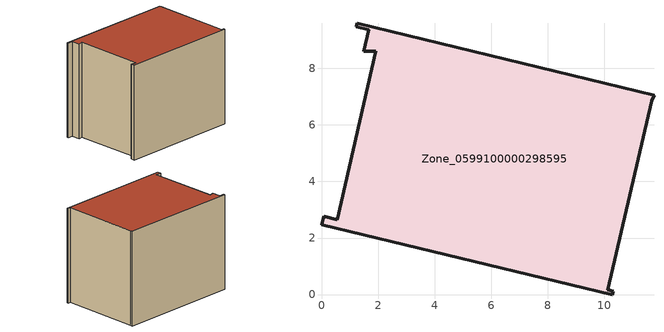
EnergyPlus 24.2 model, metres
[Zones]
Zone_0599100000298595
 floor ground (C_G): 1.67,9.37 1.23,9.48 1.26,9.59 11.76,7.05 11.69,6.85 10.12,0.16 10.32,0.11 10.29,0 0,2.46 0.08,2.78 0.55,2.65 1.93,8.6 1.49,8.61 z0
 wall outside (C_F): 1.93,8.6 0.55,2.65 0.08,2.78 0,2.46 10.29,0 10.32,0.11 10.12,0.16 11.69,6.85 11.76,7.05 1.26,9.59 1.23,9.48 1.67,9.37 1.49,8.61 1.93,8.6 z0:8.4
 roof outside (C_R): 1.67,9.37 1.49,8.61 1.93,8.6 0.55,2.65 0.08,2.78 0,2.46 10.29,0 10.32,0.11 10.12,0.16 11.69,6.85 11.76,7.05 1.26,9.59 1.23,9.48 z8.4
[BUILDING]
Pand.0599100000298595: North Axis=0; Terrain=City; Loads Convergence Tolerance Value=0.04; Temperature Convergence Tolerance Value=0.4; Solar Distribution=FullExterior; Maximum Number of Warmup Days=25; Minimum Number of Warmup Days=1
[Site:Location]
Rotterdam.The.Hague.AP_ZH_NLD Design_Conditions: Latitude=51.96; Longitude=4.45; Time Zone=1; Elevation=-4.5
[SITE:GROUNDTEMPERATURE:BUILDINGSURFACE]
18, 18, 18, 18, 18, 18, 18, 18, 18, 18, 18, 18
[MATERIAL] Thermal Absorptance=0.9; Solar Absorptance=0.7; Visible Absorptance=0.7
Name | Roughness | Thickness | Conductivity | Density | Specific Heat
G.TI.1992-2005 | MediumSmooth | 0.15 | 0.06 | 540 | 1210
F.TI.1992-2005 | Rough | 0.3 | 0.12 | 1920 | 840
R.TI.1992-2005 | MediumRough | 0.2 | 0.08 | 1500 | 1000
[CONSTRUCTION]
C_G: G.TI.1992-2005
C_F: F.TI.1992-2005
C_R: R.TI.1992-2005
[ZONE]
Zone_0599100000298595: Type=1; Multiplier=1; Ceiling Height=Autocalculate; Volume=Autocalculate; Floor Area=autocalculate; Part of Total Floor Area=Yes
[ZONEINFILTRATION:DESIGNFLOWRATE]
Infil_Zone_0599100000298595: Zone or ZoneList or Space or SpaceList=Zone_0599100000298595; Schedule=AlwaysOn; Design Flow Rate Calculation Method=Flow/Area; Flow Rate per Floor Area=0.0015; Constant Term Coefficient=1; Temperature Term Coefficient=0; Velocity Term Coefficient=0; Velocity Squared Term Coefficient=0
[HVACTEMPLATE:ZONE:IDEALLOADSAIRSYSTEM]
Zone_0599100000298595: Maximum Heating Supply Air Temperature=50; Minimum Cooling Supply Air Temperature=13; Maximum Heating Supply Air Humidity Ratio=0.0156; Minimum Cooling Supply Air Humidity Ratio=0.0077; Heating Limit=NoLimit; Cooling Limit=NoLimit; Dehumidification Control Type=ConstantSensibleHeatRatio; Cooling Sensible Heat Ratio=0.7; Dehumidification Setpoint=60; Humidification Control Type=None; Humidification Setpoint=30; Outdoor Air Method=None; Outdoor Air Flow Rate per Person=0.00944; Outdoor Air Flow Rate per Zone Floor Area=0; Outdoor Air Flow Rate per Zone=0; Demand Controlled Ventilation Type=None; Outdoor Air Economizer Type=NoEconomizer; Heat Recovery Type=None; Sensible Heat Recovery Effectiveness=0.7; Latent Heat Recovery Effectiveness=0.65
[ZONECONTROL:THERMOSTAT]
ThermostatControl_Zone_0599100000298595: Zone or ZoneList=Zone_0599100000298595; Control Type Schedule=DualSetpointControlType; Control 1=Thermostat_Zone_0599100000298595; Temperature Difference Between Cutout And Setpoint=0
[THERMOSTATSETPOINT:DUALSETPOINT]
Thermostat_Zone_0599100000298595: Heating Setpoint Temperature Schedule=HeatingSetpoint_Zone_0599100000298595; Cooling Setpoint Temperature Schedule=CoolingSetpoint_Zone_0599100000298595
[SCHEDULE:COMPACT]
HeatingSetpoint_Zone_0599100000298595: Through: 12/31, For: AllDays, Until: 24:00, 21
CoolingSetpoint_Zone_0599100000298595: Through: 12/31, For: AllDays, Until: 24:00, 24
DualSetpointControlType: Through: 12/31, For: AllDays, Until: 24:00, 4
AlwaysOn: Through: 12/31, For: AllDays, Until: 24:00, 1
